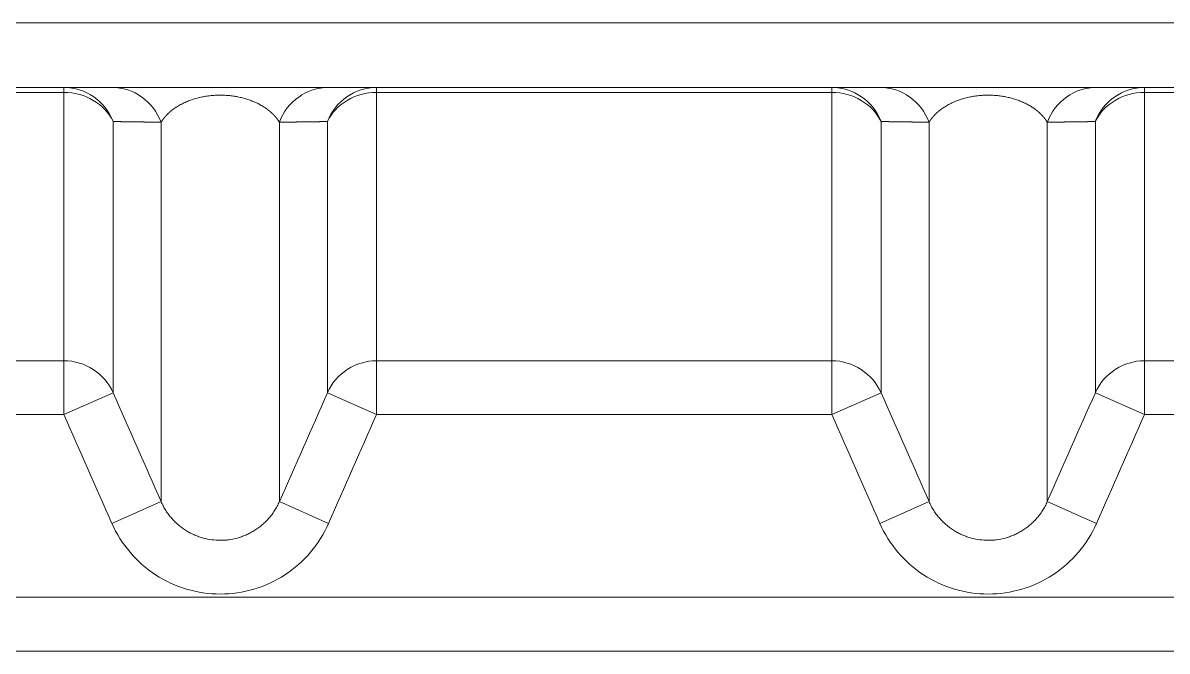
# Model space of a CAD drawing. Header units: millimetres. Extents: x 4664 to 8864, y -38 to 2932.
# Drawn here: x 8226.08 to 8253.87, y 2135.55 to 2150.79 of the extents above; entities that cross this region are included whole.
import ezdxf

# ---------------------------------------------------------------- set-up
doc = ezdxf.new("R2010")
doc.units = ezdxf.units.MM

msp = doc.modelspace()

# ---------------------------------------------------------------- linework, layer by layer
at = {"lineweight": 5}
for p, q in [((8119.646, 2150.793), (8267.512, 2150.793)), ((8267.481, 2149.226), (8119.677, 2149.226)), ((8216.024, 2149.106), (8227.08, 2149.106)), ((8227.08, 2141.289), (8227.08, 2149.226)), ((8234.673, 2141.289), (8234.673, 2149.226)), ((8234.673, 2149.106), (8245.728, 2149.106)), ((8245.728, 2141.289), (8245.728, 2149.226)), ((8253.321, 2141.289), (8253.321, 2149.226)), ((8253.321, 2149.106), (8264.377, 2149.106)), ((8228.274, 2141.816), (8228.274, 2148.399)), ((8229.44, 2148.383), (8229.44, 2139.174)), ((8232.313, 2148.383), (8232.313, 2139.174)), ((8233.478, 2148.399), (8233.478, 2141.816)), ((8246.923, 2141.816), (8246.923, 2148.399)), ((8248.088, 2148.383), (8248.088, 2139.174)), ((8250.961, 2148.383), (8250.961, 2139.174)), ((8252.127, 2148.399), (8252.127, 2141.816)), ((8227.08, 2142.593), (8216.024, 2142.593)), ((8245.728, 2142.593), (8234.673, 2142.593)), ((8264.377, 2142.593), (8253.321, 2142.593)), ((8227.08, 2141.289), (8228.274, 2141.816)), ((8234.673, 2141.289), (8233.478, 2141.816)), ((8245.728, 2141.289), (8246.923, 2141.816)), ((8253.321, 2141.289), (8252.127, 2141.816)), ((8216.024, 2141.289), (8227.08, 2141.289)), ((8234.673, 2141.289), (8245.728, 2141.289)), ((8253.321, 2141.289), (8264.377, 2141.289)), ((8228.245, 2138.647), (8229.44, 2139.174)), ((8233.507, 2138.647), (8232.313, 2139.174)), ((8246.894, 2138.647), (8248.088, 2139.174)), ((8252.156, 2138.647), (8250.961, 2139.174)), ((8274.819, 2136.852), (8112.339, 2136.852)), ((8112.339, 2135.546), (8274.819, 2135.546))]:
    msp.add_line(p, q, dxfattribs=at)
at = {"lineweight": 5, "extrusion": (0, 0, -1)}
for centre, major_axis, ratio, start_param, end_param in [((8227.08, 2147.92), (0, 1.306), 0.98331, 0, 1.19525), ((8227.08, 2147.92), (1.306, 0), 0.907984, 4.712389, 5.867354), ((8228.245, 2147.92), (0, 1.306), 0.978111, 0, 1.208972), ((8233.507, 2147.92), (0, 1.306), 0.978111, 5.074213, 6.283185), ((8234.673, 2147.92), (0, 1.306), 0.98331, 5.087935, 6.283185), ((8234.673, 2147.92), (1.306, 0), 0.907984, 3.557424, 4.712389), ((8245.728, 2147.92), (0, 1.306), 0.98331, 0, 1.19525), ((8245.728, 2147.92), (1.306, 0), 0.907984, 4.712389, 5.867354), ((8246.894, 2147.92), (0, 1.306), 0.978111, 0, 1.208972), ((8252.156, 2147.92), (0, 1.306), 0.978111, 5.074213, 6.283185), ((8253.321, 2147.92), (0, 1.306), 0.98331, 5.087935, 6.283185), ((8253.321, 2147.92), (1.306, 0), 0.907984, 3.557424, 4.712389), ((8227.08, 2141.289), (1.306, 0), 0.998861, 4.712389, 5.867354), ((8234.673, 2141.289), (1.306, 0), 0.998861, 3.557424, 4.712389), ((8245.728, 2141.289), (1.306, 0), 0.998861, 4.712389, 5.867354), ((8253.321, 2141.289), (1.306, 0), 0.998861, 3.557424, 4.712389)]:
    msp.add_ellipse(centre, major_axis=major_axis, ratio=ratio, start_param=start_param, end_param=end_param, dxfattribs=at)
at = {"lineweight": 5}
for points, knots in [([(8229.44, 2148.383), (8229.44, 2148.384), (8229.442, 2148.386), (8229.444, 2148.39), (8229.447, 2148.394), (8229.449, 2148.397), (8229.451, 2148.401), (8229.454, 2148.405), (8229.456, 2148.408), (8229.459, 2148.412), (8229.461, 2148.416), (8229.463, 2148.419), (8229.466, 2148.423), (8229.468, 2148.427), (8229.471, 2148.43), (8229.473, 2148.434), (8229.476, 2148.437), (8229.479, 2148.441), (8229.481, 2148.445), (8229.484, 2148.448), (8229.486, 2148.452), (8229.489, 2148.455), (8229.491, 2148.459), (8229.494, 2148.462), (8229.497, 2148.466), (8229.499, 2148.469), (8229.502, 2148.473), (8229.505, 2148.476), (8229.508, 2148.48), (8229.51, 2148.483), (8229.513, 2148.486), (8229.516, 2148.49), (8229.519, 2148.493), (8229.521, 2148.497), (8229.524, 2148.5), (8229.527, 2148.503), (8229.53, 2148.507), (8229.533, 2148.51), (8229.536, 2148.514), (8229.538, 2148.517), (8229.541, 2148.52), (8229.544, 2148.524), (8229.547, 2148.527), (8229.55, 2148.53), (8229.553, 2148.533), (8229.556, 2148.537), (8229.559, 2148.54), (8229.562, 2148.543), (8229.565, 2148.546), (8229.568, 2148.55), (8229.571, 2148.553), (8229.574, 2148.556), (8229.577, 2148.559), (8229.58, 2148.563), (8229.583, 2148.566), (8229.586, 2148.569), (8229.59, 2148.572), (8229.593, 2148.575), (8229.596, 2148.578), (8229.599, 2148.581), (8229.602, 2148.585), (8229.605, 2148.588), (8229.609, 2148.591), (8229.612, 2148.594), (8229.615, 2148.597), (8229.618, 2148.6), (8229.621, 2148.603), (8229.625, 2148.606), (8229.628, 2148.609), (8229.631, 2148.612), (8229.635, 2148.615), (8229.638, 2148.618), (8229.641, 2148.621), (8229.644, 2148.624), (8229.648, 2148.627), (8229.651, 2148.63), (8229.654, 2148.633), (8229.658, 2148.636), (8229.661, 2148.639), (8229.665, 2148.642), (8229.668, 2148.645), (8229.671, 2148.648), (8229.675, 2148.651), (8229.678, 2148.653), (8229.682, 2148.656), (8229.685, 2148.659), (8229.689, 2148.662), (8229.692, 2148.665), (8229.696, 2148.668), (8229.699, 2148.67), (8229.703, 2148.673), (8229.706, 2148.676), (8229.71, 2148.679), (8229.713, 2148.681), (8229.717, 2148.684), (8229.72, 2148.687), (8229.724, 2148.69), (8229.728, 2148.692), (8229.731, 2148.695), (8229.735, 2148.698), (8229.738, 2148.7), (8229.742, 2148.703), (8229.746, 2148.706), (8229.749, 2148.708), (8229.753, 2148.711), (8229.757, 2148.714), (8229.76, 2148.716), (8229.764, 2148.719), (8229.768, 2148.722), (8229.771, 2148.724), (8229.775, 2148.727), (8229.779, 2148.729), (8229.782, 2148.732), (8229.786, 2148.734), (8229.79, 2148.737), (8229.794, 2148.739), (8229.797, 2148.742), (8229.801, 2148.744), (8229.805, 2148.747), (8229.809, 2148.749), (8229.827, 2148.761), (8229.861, 2148.782), (8229.912, 2148.811), (8229.965, 2148.838), (8230.02, 2148.864), (8230.076, 2148.888), (8230.133, 2148.91), (8230.191, 2148.93), (8230.25, 2148.949), (8230.31, 2148.966), (8230.371, 2148.981), (8230.433, 2148.995), (8230.495, 2149.007), (8230.558, 2149.017), (8230.622, 2149.025), (8230.685, 2149.031), (8230.749, 2149.036), (8230.813, 2149.039), (8230.875, 2149.04), (8230.935, 2149.039), (8230.992, 2149.037), (8231.049, 2149.033), (8231.107, 2149.028), (8231.164, 2149.021), (8231.22, 2149.013), (8231.277, 2149.003), (8231.332, 2148.992), (8231.388, 2148.98), (8231.443, 2148.966), (8231.497, 2148.951), (8231.55, 2148.934), (8231.602, 2148.916), (8231.654, 2148.897), (8231.705, 2148.876), (8231.754, 2148.854), (8231.803, 2148.83), (8231.85, 2148.805), (8231.896, 2148.779), (8231.928, 2148.76), (8231.946, 2148.747), (8231.953, 2148.743), (8231.96, 2148.738), (8231.967, 2148.734), (8231.974, 2148.729), (8231.98, 2148.725), (8231.987, 2148.72), (8231.994, 2148.715), (8232, 2148.711), (8232.007, 2148.706), (8232.013, 2148.701), (8232.02, 2148.696), (8232.026, 2148.691), (8232.033, 2148.686), (8232.039, 2148.681), (8232.045, 2148.677), (8232.052, 2148.671), (8232.058, 2148.666), (8232.064, 2148.661), (8232.071, 2148.656), (8232.077, 2148.651), (8232.083, 2148.646), (8232.089, 2148.641), (8232.095, 2148.635), (8232.101, 2148.63), (8232.107, 2148.625), (8232.113, 2148.619), (8232.119, 2148.614), (8232.125, 2148.608), (8232.131, 2148.603), (8232.137, 2148.597), (8232.143, 2148.592), (8232.148, 2148.586), (8232.154, 2148.581), (8232.16, 2148.575), (8232.166, 2148.569), (8232.171, 2148.564), (8232.177, 2148.558), (8232.182, 2148.552), (8232.188, 2148.546), (8232.193, 2148.54), (8232.198, 2148.534), (8232.204, 2148.528), (8232.209, 2148.522), (8232.214, 2148.516), (8232.219, 2148.51), (8232.225, 2148.504), (8232.23, 2148.498), (8232.235, 2148.492), (8232.24, 2148.486), (8232.245, 2148.48), (8232.25, 2148.474), (8232.254, 2148.467), (8232.259, 2148.461), (8232.264, 2148.455), (8232.269, 2148.448), (8232.273, 2148.442), (8232.278, 2148.435), (8232.282, 2148.429), (8232.287, 2148.422), (8232.291, 2148.416), (8232.296, 2148.409), (8232.3, 2148.403), (8232.304, 2148.396), (8232.309, 2148.389), (8232.311, 2148.385), (8232.313, 2148.383)], [0, 0, 0, 0, 0.002514, 0.005021, 0.00752, 0.010013, 0.012498, 0.014977, 0.017448, 0.019913, 0.02237, 0.02482, 0.027263, 0.029699, 0.032128, 0.03455, 0.036964, 0.039372, 0.041773, 0.044166, 0.046552, 0.048932, 0.051304, 0.053669, 0.056027, 0.058378, 0.060722, 0.063059, 0.065389, 0.067711, 0.070027, 0.072336, 0.074637, 0.076931, 0.079219, 0.081499, 0.083772, 0.086038, 0.088297, 0.090549, 0.092794, 0.095031, 0.097262, 0.099486, 0.101702, 0.103912, 0.106114, 0.108309, 0.110498, 0.112679, 0.114853, 0.11702, 0.11918, 0.121333, 0.123478, 0.125617, 0.127749, 0.129873, 0.131991, 0.134101, 0.136205, 0.138301, 0.14039, 0.142473, 0.144548, 0.146616, 0.148677, 0.150731, 0.152778, 0.154818, 0.15685, 0.158876, 0.160895, 0.162906, 0.164911, 0.166909, 0.168899, 0.170883, 0.172859, 0.174828, 0.176791, 0.178746, 0.180694, 0.182635, 0.18457, 0.186497, 0.188417, 0.19033, 0.192236, 0.194135, 0.196027, 0.197912, 0.19979, 0.201661, 0.203525, 0.205382, 0.207231, 0.209074, 0.21091, 0.212739, 0.214561, 0.216376, 0.218183, 0.219984, 0.221778, 0.223565, 0.225345, 0.227118, 0.228883, 0.230642, 0.232394, 0.234139, 0.235877, 0.237608, 0.239332, 0.241049, 0.242759, 0.244462, 0.246158, 0.247847, 0.249529, 0.270675, 0.290846, 0.310051, 0.328303, 0.345614, 0.362001, 0.377483, 0.392086, 0.405836, 0.41877, 0.430929, 0.442364, 0.453136, 0.463321, 0.473004, 0.48229, 0.491292, 0.50014, 0.50808, 0.516138, 0.524408, 0.532974, 0.541916, 0.5513, 0.561186, 0.571624, 0.582656, 0.594318, 0.60664, 0.619647, 0.633362, 0.647801, 0.66298, 0.678912, 0.695608, 0.713077, 0.731328, 0.750365, 0.753403, 0.756464, 0.759548, 0.762654, 0.765783, 0.768934, 0.772108, 0.775306, 0.778525, 0.781768, 0.785034, 0.788322, 0.791633, 0.794967, 0.798324, 0.801703, 0.805106, 0.808531, 0.81198, 0.815451, 0.818945, 0.822462, 0.826003, 0.829566, 0.833151, 0.83676, 0.840392, 0.844047, 0.847725, 0.851426, 0.85515, 0.858897, 0.862666, 0.866459, 0.870275, 0.874114, 0.877976, 0.881861, 0.885769, 0.8897, 0.893654, 0.897631, 0.901631, 0.905654, 0.909701, 0.91377, 0.917862, 0.921978, 0.926116, 0.930278, 0.934462, 0.93867, 0.942901, 0.947155, 0.951432, 0.955732, 0.960055, 0.964401, 0.96877, 0.973162, 0.977577, 0.982016, 0.986477, 0.990962, 0.995469, 1, 1, 1, 1]), ([(8248.088, 2148.383), (8248.089, 2148.384), (8248.091, 2148.386), (8248.093, 2148.39), (8248.095, 2148.394), (8248.098, 2148.397), (8248.1, 2148.401), (8248.102, 2148.405), (8248.105, 2148.408), (8248.107, 2148.412), (8248.11, 2148.416), (8248.112, 2148.419), (8248.115, 2148.423), (8248.117, 2148.427), (8248.12, 2148.43), (8248.122, 2148.434), (8248.125, 2148.437), (8248.127, 2148.441), (8248.13, 2148.445), (8248.132, 2148.448), (8248.135, 2148.452), (8248.137, 2148.455), (8248.14, 2148.459), (8248.143, 2148.462), (8248.145, 2148.466), (8248.148, 2148.469), (8248.151, 2148.473), (8248.153, 2148.476), (8248.156, 2148.48), (8248.159, 2148.483), (8248.162, 2148.486), (8248.164, 2148.49), (8248.167, 2148.493), (8248.17, 2148.497), (8248.173, 2148.5), (8248.176, 2148.503), (8248.179, 2148.507), (8248.181, 2148.51), (8248.184, 2148.514), (8248.187, 2148.517), (8248.19, 2148.52), (8248.193, 2148.524), (8248.196, 2148.527), (8248.199, 2148.53), (8248.202, 2148.533), (8248.205, 2148.537), (8248.208, 2148.54), (8248.211, 2148.543), (8248.214, 2148.546), (8248.217, 2148.55), (8248.22, 2148.553), (8248.223, 2148.556), (8248.226, 2148.559), (8248.229, 2148.563), (8248.232, 2148.566), (8248.235, 2148.569), (8248.238, 2148.572), (8248.241, 2148.575), (8248.244, 2148.578), (8248.248, 2148.581), (8248.251, 2148.585), (8248.254, 2148.588), (8248.257, 2148.591), (8248.26, 2148.594), (8248.264, 2148.597), (8248.267, 2148.6), (8248.27, 2148.603), (8248.273, 2148.606), (8248.277, 2148.609), (8248.28, 2148.612), (8248.283, 2148.615), (8248.286, 2148.618), (8248.29, 2148.621), (8248.293, 2148.624), (8248.296, 2148.627), (8248.3, 2148.63), (8248.303, 2148.633), (8248.306, 2148.636), (8248.31, 2148.639), (8248.313, 2148.642), (8248.317, 2148.645), (8248.32, 2148.648), (8248.323, 2148.651), (8248.327, 2148.653), (8248.33, 2148.656), (8248.334, 2148.659), (8248.337, 2148.662), (8248.341, 2148.665), (8248.344, 2148.668), (8248.348, 2148.67), (8248.351, 2148.673), (8248.355, 2148.676), (8248.358, 2148.679), (8248.362, 2148.681), (8248.365, 2148.684), (8248.369, 2148.687), (8248.373, 2148.69), (8248.376, 2148.692), (8248.38, 2148.695), (8248.383, 2148.698), (8248.387, 2148.7), (8248.391, 2148.703), (8248.394, 2148.706), (8248.398, 2148.708), (8248.401, 2148.711), (8248.405, 2148.714), (8248.409, 2148.716), (8248.412, 2148.719), (8248.416, 2148.722), (8248.42, 2148.724), (8248.424, 2148.727), (8248.427, 2148.729), (8248.431, 2148.732), (8248.435, 2148.734), (8248.438, 2148.737), (8248.442, 2148.739), (8248.446, 2148.742), (8248.45, 2148.744), (8248.454, 2148.747), (8248.457, 2148.749), (8248.476, 2148.761), (8248.509, 2148.782), (8248.561, 2148.811), (8248.614, 2148.838), (8248.668, 2148.864), (8248.724, 2148.888), (8248.781, 2148.91), (8248.839, 2148.93), (8248.899, 2148.949), (8248.959, 2148.966), (8249.02, 2148.981), (8249.082, 2148.995), (8249.144, 2149.007), (8249.207, 2149.017), (8249.27, 2149.025), (8249.334, 2149.031), (8249.398, 2149.036), (8249.462, 2149.039), (8249.524, 2149.04), (8249.583, 2149.039), (8249.641, 2149.037), (8249.698, 2149.033), (8249.755, 2149.028), (8249.812, 2149.021), (8249.869, 2149.013), (8249.925, 2149.003), (8249.981, 2148.992), (8250.036, 2148.98), (8250.091, 2148.966), (8250.145, 2148.951), (8250.199, 2148.934), (8250.251, 2148.916), (8250.303, 2148.897), (8250.353, 2148.876), (8250.403, 2148.854), (8250.451, 2148.83), (8250.499, 2148.805), (8250.545, 2148.779), (8250.576, 2148.76), (8250.595, 2148.747), (8250.602, 2148.743), (8250.609, 2148.738), (8250.615, 2148.734), (8250.622, 2148.729), (8250.629, 2148.725), (8250.636, 2148.72), (8250.642, 2148.715), (8250.649, 2148.711), (8250.655, 2148.706), (8250.662, 2148.701), (8250.668, 2148.696), (8250.675, 2148.691), (8250.681, 2148.686), (8250.688, 2148.681), (8250.694, 2148.677), (8250.7, 2148.671), (8250.707, 2148.666), (8250.713, 2148.661), (8250.719, 2148.656), (8250.726, 2148.651), (8250.732, 2148.646), (8250.738, 2148.641), (8250.744, 2148.635), (8250.75, 2148.63), (8250.756, 2148.625), (8250.762, 2148.619), (8250.768, 2148.614), (8250.774, 2148.608), (8250.78, 2148.603), (8250.786, 2148.597), (8250.791, 2148.592), (8250.797, 2148.586), (8250.803, 2148.581), (8250.808, 2148.575), (8250.814, 2148.569), (8250.82, 2148.564), (8250.825, 2148.558), (8250.831, 2148.552), (8250.836, 2148.546), (8250.842, 2148.54), (8250.847, 2148.534), (8250.852, 2148.528), (8250.858, 2148.522), (8250.863, 2148.516), (8250.868, 2148.51), (8250.873, 2148.504), (8250.878, 2148.498), (8250.883, 2148.492), (8250.888, 2148.486), (8250.893, 2148.48), (8250.898, 2148.474), (8250.903, 2148.467), (8250.908, 2148.461), (8250.913, 2148.455), (8250.917, 2148.448), (8250.922, 2148.442), (8250.926, 2148.435), (8250.931, 2148.429), (8250.936, 2148.422), (8250.94, 2148.416), (8250.944, 2148.409), (8250.949, 2148.403), (8250.953, 2148.396), (8250.957, 2148.389), (8250.96, 2148.385), (8250.961, 2148.383)], [0, 0, 0, 0, 0.002514, 0.005021, 0.00752, 0.010013, 0.012498, 0.014977, 0.017448, 0.019913, 0.02237, 0.02482, 0.027263, 0.029699, 0.032128, 0.03455, 0.036964, 0.039372, 0.041773, 0.044166, 0.046552, 0.048932, 0.051304, 0.053669, 0.056027, 0.058378, 0.060722, 0.063059, 0.065389, 0.067711, 0.070027, 0.072336, 0.074637, 0.076931, 0.079219, 0.081499, 0.083772, 0.086038, 0.088297, 0.090549, 0.092794, 0.095031, 0.097262, 0.099486, 0.101702, 0.103912, 0.106114, 0.108309, 0.110498, 0.112679, 0.114853, 0.11702, 0.11918, 0.121333, 0.123478, 0.125617, 0.127749, 0.129873, 0.131991, 0.134101, 0.136205, 0.138301, 0.14039, 0.142473, 0.144548, 0.146616, 0.148677, 0.150731, 0.152778, 0.154818, 0.15685, 0.158876, 0.160895, 0.162906, 0.164911, 0.166909, 0.168899, 0.170883, 0.172859, 0.174828, 0.176791, 0.178746, 0.180694, 0.182635, 0.18457, 0.186497, 0.188417, 0.19033, 0.192236, 0.194135, 0.196027, 0.197912, 0.19979, 0.201661, 0.203525, 0.205382, 0.207231, 0.209074, 0.21091, 0.212739, 0.214561, 0.216376, 0.218183, 0.219984, 0.221778, 0.223565, 0.225345, 0.227118, 0.228883, 0.230642, 0.232394, 0.234139, 0.235877, 0.237608, 0.239332, 0.241049, 0.242759, 0.244462, 0.246158, 0.247847, 0.249529, 0.270675, 0.290846, 0.310051, 0.328303, 0.345614, 0.362001, 0.377483, 0.392086, 0.405836, 0.41877, 0.430929, 0.442364, 0.453136, 0.463321, 0.473004, 0.48229, 0.491292, 0.50014, 0.50808, 0.516138, 0.524408, 0.532974, 0.541916, 0.5513, 0.561186, 0.571624, 0.582656, 0.594318, 0.60664, 0.619647, 0.633362, 0.647801, 0.66298, 0.678912, 0.695608, 0.713077, 0.731328, 0.750365, 0.753403, 0.756464, 0.759548, 0.762654, 0.765783, 0.768934, 0.772108, 0.775306, 0.778525, 0.781768, 0.785034, 0.788322, 0.791633, 0.794967, 0.798324, 0.801703, 0.805106, 0.808531, 0.81198, 0.815451, 0.818945, 0.822462, 0.826003, 0.829566, 0.833151, 0.83676, 0.840392, 0.844047, 0.847725, 0.851426, 0.85515, 0.858897, 0.862666, 0.866459, 0.870275, 0.874114, 0.877976, 0.881861, 0.885769, 0.8897, 0.893654, 0.897631, 0.901631, 0.905654, 0.909701, 0.91377, 0.917862, 0.921978, 0.926116, 0.930278, 0.934462, 0.93867, 0.942901, 0.947155, 0.951432, 0.955732, 0.960055, 0.964401, 0.96877, 0.973162, 0.977577, 0.982016, 0.986477, 0.990962, 0.995469, 1, 1, 1, 1]), ([(8228.274, 2148.399), (8228.279, 2148.399), (8228.287, 2148.399), (8228.3, 2148.399), (8228.312, 2148.399), (8228.325, 2148.399), (8228.338, 2148.398), (8228.351, 2148.398), (8228.363, 2148.398), (8228.376, 2148.398), (8228.389, 2148.398), (8228.402, 2148.397), (8228.415, 2148.397), (8228.428, 2148.397), (8228.441, 2148.397), (8228.454, 2148.397), (8228.467, 2148.396), (8228.48, 2148.396), (8228.493, 2148.396), (8228.506, 2148.396), (8228.519, 2148.396), (8228.532, 2148.396), (8228.545, 2148.395), (8228.558, 2148.395), (8228.571, 2148.395), (8228.585, 2148.395), (8228.598, 2148.395), (8228.611, 2148.394), (8228.624, 2148.394), (8228.638, 2148.394), (8228.651, 2148.394), (8228.665, 2148.394), (8228.678, 2148.393), (8228.691, 2148.393), (8228.705, 2148.393), (8228.718, 2148.393), (8228.732, 2148.393), (8228.745, 2148.392), (8228.759, 2148.392), (8228.772, 2148.392), (8228.786, 2148.392), (8228.8, 2148.392), (8228.813, 2148.391), (8228.827, 2148.391), (8228.841, 2148.391), (8228.854, 2148.391), (8228.868, 2148.391), (8228.882, 2148.39), (8228.896, 2148.39), (8228.91, 2148.39), (8228.924, 2148.39), (8228.937, 2148.39), (8228.951, 2148.389), (8228.965, 2148.389), (8228.979, 2148.389), (8228.993, 2148.389), (8229.007, 2148.389), (8229.021, 2148.388), (8229.035, 2148.388), (8229.049, 2148.388), (8229.064, 2148.388), (8229.078, 2148.388), (8229.092, 2148.387), (8229.106, 2148.387), (8229.12, 2148.387), (8229.135, 2148.387), (8229.149, 2148.387), (8229.163, 2148.386), (8229.177, 2148.386), (8229.192, 2148.386), (8229.206, 2148.386), (8229.221, 2148.386), (8229.235, 2148.385), (8229.249, 2148.385), (8229.264, 2148.385), (8229.278, 2148.385), (8229.293, 2148.385), (8229.308, 2148.384), (8229.322, 2148.384), (8229.337, 2148.384), (8229.351, 2148.384), (8229.366, 2148.384), (8229.381, 2148.383), (8229.395, 2148.383), (8229.41, 2148.383), (8229.425, 2148.383), (8229.435, 2148.383), (8229.44, 2148.383)], [0, 0, 0, 0, 0.011621, 0.023246, 0.034874, 0.046504, 0.058138, 0.069775, 0.081415, 0.093058, 0.104705, 0.116354, 0.128007, 0.139663, 0.151322, 0.162985, 0.174651, 0.186319, 0.197992, 0.209667, 0.221346, 0.233028, 0.244713, 0.256402, 0.268094, 0.279789, 0.291488, 0.30319, 0.314896, 0.326605, 0.338317, 0.350033, 0.361752, 0.373475, 0.385201, 0.39693, 0.408663, 0.4204, 0.43214, 0.443883, 0.45563, 0.467381, 0.479135, 0.490893, 0.502654, 0.514419, 0.526187, 0.537959, 0.549735, 0.561514, 0.573297, 0.585084, 0.596874, 0.608668, 0.620465, 0.632267, 0.644072, 0.65588, 0.667693, 0.679509, 0.691329, 0.703153, 0.71498, 0.726811, 0.738646, 0.750485, 0.762328, 0.774174, 0.786025, 0.797879, 0.809737, 0.821599, 0.833465, 0.845335, 0.857208, 0.869086, 0.880967, 0.892853, 0.904742, 0.916635, 0.928532, 0.940434, 0.952339, 0.964248, 0.976161, 0.988079, 1, 1, 1, 1]), ([(8232.313, 2148.383), (8232.318, 2148.383), (8232.327, 2148.383), (8232.342, 2148.383), (8232.357, 2148.383), (8232.372, 2148.383), (8232.386, 2148.384), (8232.401, 2148.384), (8232.416, 2148.384), (8232.43, 2148.384), (8232.445, 2148.384), (8232.459, 2148.385), (8232.474, 2148.385), (8232.488, 2148.385), (8232.503, 2148.385), (8232.517, 2148.385), (8232.532, 2148.386), (8232.546, 2148.386), (8232.561, 2148.386), (8232.575, 2148.386), (8232.589, 2148.386), (8232.604, 2148.387), (8232.618, 2148.387), (8232.632, 2148.387), (8232.646, 2148.387), (8232.66, 2148.387), (8232.675, 2148.388), (8232.689, 2148.388), (8232.703, 2148.388), (8232.717, 2148.388), (8232.731, 2148.388), (8232.745, 2148.389), (8232.759, 2148.389), (8232.773, 2148.389), (8232.787, 2148.389), (8232.801, 2148.389), (8232.815, 2148.39), (8232.829, 2148.39), (8232.843, 2148.39), (8232.857, 2148.39), (8232.87, 2148.39), (8232.884, 2148.391), (8232.898, 2148.391), (8232.912, 2148.391), (8232.925, 2148.391), (8232.939, 2148.391), (8232.953, 2148.392), (8232.966, 2148.392), (8232.98, 2148.392), (8232.993, 2148.392), (8233.007, 2148.392), (8233.021, 2148.393), (8233.034, 2148.393), (8233.048, 2148.393), (8233.061, 2148.393), (8233.074, 2148.393), (8233.088, 2148.394), (8233.101, 2148.394), (8233.115, 2148.394), (8233.128, 2148.394), (8233.141, 2148.394), (8233.154, 2148.395), (8233.168, 2148.395), (8233.181, 2148.395), (8233.194, 2148.395), (8233.207, 2148.395), (8233.22, 2148.396), (8233.234, 2148.396), (8233.247, 2148.396), (8233.26, 2148.396), (8233.273, 2148.396), (8233.286, 2148.396), (8233.299, 2148.397), (8233.312, 2148.397), (8233.325, 2148.397), (8233.338, 2148.397), (8233.35, 2148.397), (8233.363, 2148.398), (8233.376, 2148.398), (8233.389, 2148.398), (8233.402, 2148.398), (8233.414, 2148.398), (8233.427, 2148.399), (8233.44, 2148.399), (8233.453, 2148.399), (8233.465, 2148.399), (8233.474, 2148.399), (8233.478, 2148.399)], [0, 0, 0, 0, 0.011921, 0.023839, 0.035752, 0.047661, 0.059566, 0.071468, 0.083365, 0.095258, 0.107147, 0.119033, 0.130914, 0.142792, 0.154665, 0.166535, 0.178401, 0.190263, 0.202121, 0.213975, 0.225826, 0.237672, 0.249515, 0.261354, 0.273189, 0.28502, 0.296847, 0.308671, 0.320491, 0.332307, 0.34412, 0.355928, 0.367733, 0.379535, 0.391332, 0.403126, 0.414916, 0.426703, 0.438486, 0.450265, 0.462041, 0.473813, 0.485581, 0.497346, 0.509107, 0.520865, 0.532619, 0.54437, 0.556117, 0.56786, 0.5796, 0.591337, 0.60307, 0.614799, 0.626525, 0.638248, 0.649967, 0.661683, 0.673395, 0.685104, 0.69681, 0.708512, 0.720211, 0.731906, 0.743598, 0.755287, 0.766972, 0.778654, 0.790333, 0.802008, 0.813681, 0.825349, 0.837015, 0.848678, 0.860337, 0.871993, 0.883646, 0.895295, 0.906942, 0.918585, 0.930225, 0.941862, 0.953496, 0.965126, 0.976754, 0.988379, 1, 1, 1, 1]), ([(8246.923, 2148.399), (8246.927, 2148.399), (8246.936, 2148.399), (8246.948, 2148.399), (8246.961, 2148.399), (8246.974, 2148.399), (8246.986, 2148.398), (8246.999, 2148.398), (8247.012, 2148.398), (8247.025, 2148.398), (8247.038, 2148.398), (8247.051, 2148.397), (8247.063, 2148.397), (8247.076, 2148.397), (8247.089, 2148.397), (8247.102, 2148.397), (8247.115, 2148.396), (8247.128, 2148.396), (8247.141, 2148.396), (8247.154, 2148.396), (8247.167, 2148.396), (8247.181, 2148.396), (8247.194, 2148.395), (8247.207, 2148.395), (8247.22, 2148.395), (8247.233, 2148.395), (8247.247, 2148.395), (8247.26, 2148.394), (8247.273, 2148.394), (8247.286, 2148.394), (8247.3, 2148.394), (8247.313, 2148.394), (8247.327, 2148.393), (8247.34, 2148.393), (8247.353, 2148.393), (8247.367, 2148.393), (8247.38, 2148.393), (8247.394, 2148.392), (8247.408, 2148.392), (8247.421, 2148.392), (8247.435, 2148.392), (8247.448, 2148.392), (8247.462, 2148.391), (8247.476, 2148.391), (8247.489, 2148.391), (8247.503, 2148.391), (8247.517, 2148.391), (8247.531, 2148.39), (8247.544, 2148.39), (8247.558, 2148.39), (8247.572, 2148.39), (8247.586, 2148.39), (8247.6, 2148.389), (8247.614, 2148.389), (8247.628, 2148.389), (8247.642, 2148.389), (8247.656, 2148.389), (8247.67, 2148.388), (8247.684, 2148.388), (8247.698, 2148.388), (8247.712, 2148.388), (8247.726, 2148.388), (8247.741, 2148.387), (8247.755, 2148.387), (8247.769, 2148.387), (8247.783, 2148.387), (8247.797, 2148.387), (8247.812, 2148.386), (8247.826, 2148.386), (8247.84, 2148.386), (8247.855, 2148.386), (8247.869, 2148.386), (8247.884, 2148.385), (8247.898, 2148.385), (8247.913, 2148.385), (8247.927, 2148.385), (8247.942, 2148.385), (8247.956, 2148.384), (8247.971, 2148.384), (8247.985, 2148.384), (8248, 2148.384), (8248.015, 2148.384), (8248.029, 2148.383), (8248.044, 2148.383), (8248.059, 2148.383), (8248.073, 2148.383), (8248.083, 2148.383), (8248.088, 2148.383)], [0, 0, 0, 0, 0.011621, 0.023246, 0.034874, 0.046504, 0.058138, 0.069775, 0.081415, 0.093058, 0.104705, 0.116354, 0.128007, 0.139663, 0.151322, 0.162985, 0.174651, 0.186319, 0.197992, 0.209667, 0.221346, 0.233028, 0.244713, 0.256402, 0.268094, 0.279789, 0.291488, 0.30319, 0.314896, 0.326605, 0.338317, 0.350033, 0.361752, 0.373475, 0.385201, 0.39693, 0.408663, 0.4204, 0.43214, 0.443883, 0.45563, 0.467381, 0.479135, 0.490893, 0.502654, 0.514419, 0.526187, 0.537959, 0.549735, 0.561514, 0.573297, 0.585084, 0.596874, 0.608668, 0.620465, 0.632267, 0.644072, 0.65588, 0.667693, 0.679509, 0.691329, 0.703153, 0.71498, 0.726811, 0.738646, 0.750485, 0.762328, 0.774174, 0.786025, 0.797879, 0.809737, 0.821599, 0.833465, 0.845335, 0.857208, 0.869086, 0.880967, 0.892853, 0.904742, 0.916635, 0.928532, 0.940434, 0.952339, 0.964248, 0.976161, 0.988079, 1, 1, 1, 1]), ([(8250.961, 2148.383), (8250.966, 2148.383), (8250.976, 2148.383), (8250.991, 2148.383), (8251.006, 2148.383), (8251.02, 2148.383), (8251.035, 2148.384), (8251.05, 2148.384), (8251.064, 2148.384), (8251.079, 2148.384), (8251.093, 2148.384), (8251.108, 2148.385), (8251.123, 2148.385), (8251.137, 2148.385), (8251.152, 2148.385), (8251.166, 2148.385), (8251.18, 2148.386), (8251.195, 2148.386), (8251.209, 2148.386), (8251.224, 2148.386), (8251.238, 2148.386), (8251.252, 2148.387), (8251.266, 2148.387), (8251.281, 2148.387), (8251.295, 2148.387), (8251.309, 2148.387), (8251.323, 2148.388), (8251.337, 2148.388), (8251.352, 2148.388), (8251.366, 2148.388), (8251.38, 2148.388), (8251.394, 2148.389), (8251.408, 2148.389), (8251.422, 2148.389), (8251.436, 2148.389), (8251.45, 2148.389), (8251.464, 2148.39), (8251.477, 2148.39), (8251.491, 2148.39), (8251.505, 2148.39), (8251.519, 2148.39), (8251.533, 2148.391), (8251.546, 2148.391), (8251.56, 2148.391), (8251.574, 2148.391), (8251.588, 2148.391), (8251.601, 2148.392), (8251.615, 2148.392), (8251.629, 2148.392), (8251.642, 2148.392), (8251.656, 2148.392), (8251.669, 2148.393), (8251.683, 2148.393), (8251.696, 2148.393), (8251.71, 2148.393), (8251.723, 2148.393), (8251.736, 2148.394), (8251.75, 2148.394), (8251.763, 2148.394), (8251.776, 2148.394), (8251.79, 2148.394), (8251.803, 2148.395), (8251.816, 2148.395), (8251.83, 2148.395), (8251.843, 2148.395), (8251.856, 2148.395), (8251.869, 2148.396), (8251.882, 2148.396), (8251.895, 2148.396), (8251.908, 2148.396), (8251.921, 2148.396), (8251.934, 2148.396), (8251.947, 2148.397), (8251.96, 2148.397), (8251.973, 2148.397), (8251.986, 2148.397), (8251.999, 2148.397), (8252.012, 2148.398), (8252.025, 2148.398), (8252.038, 2148.398), (8252.05, 2148.398), (8252.063, 2148.398), (8252.076, 2148.399), (8252.089, 2148.399), (8252.101, 2148.399), (8252.114, 2148.399), (8252.122, 2148.399), (8252.127, 2148.399)], [0, 0, 0, 0, 0.011921, 0.023839, 0.035752, 0.047661, 0.059566, 0.071468, 0.083365, 0.095258, 0.107147, 0.119033, 0.130914, 0.142792, 0.154665, 0.166535, 0.178401, 0.190263, 0.202121, 0.213975, 0.225826, 0.237672, 0.249515, 0.261354, 0.273189, 0.28502, 0.296847, 0.308671, 0.320491, 0.332307, 0.34412, 0.355928, 0.367733, 0.379535, 0.391332, 0.403126, 0.414916, 0.426703, 0.438486, 0.450265, 0.462041, 0.473813, 0.485581, 0.497346, 0.509107, 0.520865, 0.532619, 0.54437, 0.556117, 0.56786, 0.5796, 0.591337, 0.60307, 0.614799, 0.626525, 0.638248, 0.649967, 0.661683, 0.673395, 0.685104, 0.69681, 0.708512, 0.720211, 0.731906, 0.743598, 0.755287, 0.766972, 0.778654, 0.790333, 0.802008, 0.813681, 0.825349, 0.837015, 0.848678, 0.860337, 0.871993, 0.883646, 0.895295, 0.906942, 0.918585, 0.930225, 0.941862, 0.953496, 0.965126, 0.976754, 0.988379, 1, 1, 1, 1]), ([(8232.313, 2139.174), (8232.296, 2139.136), (8232.278, 2139.098), (8232.238, 2139.026), (8232.218, 2138.99), (8232.173, 2138.922), (8232.15, 2138.889), (8232.101, 2138.824), (8232.051, 2138.763), (8231.969, 2138.677), (8231.881, 2138.598), (8231.79, 2138.528), (8231.695, 2138.465), (8231.596, 2138.409), (8231.496, 2138.362), (8231.393, 2138.322), (8231.324, 2138.301), (8231.221, 2138.272), (8231.151, 2138.258), (8231.048, 2138.244), (8231.013, 2138.241), (8230.962, 2138.238), (8230.936, 2138.236), (8230.911, 2138.236), (8230.894, 2138.236), (8230.885, 2138.235), (8230.809, 2138.235), (8230.74, 2138.24), (8230.602, 2138.258), (8230.532, 2138.272), (8230.429, 2138.3), (8230.36, 2138.322), (8230.257, 2138.362), (8230.157, 2138.409), (8230.058, 2138.464), (8229.963, 2138.527), (8229.871, 2138.598), (8229.784, 2138.677), (8229.702, 2138.762), (8229.651, 2138.824), (8229.602, 2138.888), (8229.579, 2138.922), (8229.535, 2138.99), (8229.514, 2139.026), (8229.475, 2139.098), (8229.457, 2139.136), (8229.44, 2139.174)], [0, 0, 0, 0, 0.03125, 0.03125, 0.0625, 0.0625, 0.09375, 0.09375, 0.125, 0.15625, 0.1875, 0.21875, 0.25, 0.28125, 0.3125, 0.34375, 0.375, 0.375, 0.4375, 0.4375, 0.46875, 0.46875, 0.484375, 0.492187, 0.492187, 0.5, 0.5, 0.5625, 0.5625, 0.625, 0.625, 0.65625, 0.6875, 0.71875, 0.75, 0.78125, 0.8125, 0.84375, 0.875, 0.90625, 0.90625, 0.9375, 0.9375, 0.96875, 0.96875, 1, 1, 1, 1]), ([(8250.961, 2139.174), (8250.944, 2139.136), (8250.926, 2139.098), (8250.887, 2139.026), (8250.866, 2138.99), (8250.822, 2138.922), (8250.799, 2138.889), (8250.75, 2138.824), (8250.699, 2138.763), (8250.617, 2138.677), (8250.53, 2138.598), (8250.438, 2138.528), (8250.343, 2138.465), (8250.245, 2138.409), (8250.144, 2138.362), (8250.042, 2138.322), (8249.973, 2138.301), (8249.869, 2138.272), (8249.8, 2138.258), (8249.696, 2138.244), (8249.662, 2138.241), (8249.61, 2138.238), (8249.585, 2138.236), (8249.559, 2138.236), (8249.542, 2138.236), (8249.534, 2138.235), (8249.457, 2138.235), (8249.389, 2138.24), (8249.25, 2138.258), (8249.181, 2138.272), (8249.077, 2138.3), (8249.008, 2138.322), (8248.906, 2138.362), (8248.805, 2138.409), (8248.707, 2138.464), (8248.612, 2138.527), (8248.52, 2138.598), (8248.433, 2138.677), (8248.351, 2138.762), (8248.3, 2138.824), (8248.251, 2138.888), (8248.228, 2138.922), (8248.183, 2138.99), (8248.163, 2139.026), (8248.123, 2139.098), (8248.105, 2139.136), (8248.088, 2139.174)], [0, 0, 0, 0, 0.03125, 0.03125, 0.0625, 0.0625, 0.09375, 0.09375, 0.125, 0.15625, 0.1875, 0.21875, 0.25, 0.28125, 0.3125, 0.34375, 0.375, 0.375, 0.4375, 0.4375, 0.46875, 0.46875, 0.484375, 0.492188, 0.492188, 0.5, 0.5, 0.5625, 0.5625, 0.625, 0.625, 0.65625, 0.6875, 0.71875, 0.75, 0.78125, 0.8125, 0.84375, 0.875, 0.90625, 0.90625, 0.9375, 0.9375, 0.96875, 0.96875, 1, 1, 1, 1]), ([(8228.245, 2138.647), (8228.471, 2138.136), (8228.841, 2137.701), (8229.771, 2137.094), (8230.326, 2136.931), (8231.428, 2136.931), (8231.985, 2137.097), (8232.679, 2137.55), (8232.889, 2137.735), (8233.248, 2138.158), (8233.395, 2138.391), (8233.507, 2138.647)], [0, 0, 0, 0, 0.25, 0.25, 0.5, 0.5, 0.75, 0.75, 0.875, 0.875, 1, 1, 1, 1]), ([(8246.894, 2138.647), (8247.119, 2138.136), (8247.49, 2137.701), (8248.42, 2137.094), (8248.974, 2136.931), (8250.077, 2136.931), (8250.634, 2137.097), (8251.328, 2137.55), (8251.538, 2137.735), (8251.897, 2138.158), (8252.043, 2138.391), (8252.156, 2138.647)], [0, 0, 0, 0, 0.25, 0.25, 0.5, 0.5, 0.75, 0.75, 0.875, 0.875, 1, 1, 1, 1])]:
    msp.add_open_spline(points, degree=3, knots=knots, dxfattribs=at)
for points in [[(8229.44, 2139.174), (8229.051, 2140.055), (8228.663, 2140.935), (8228.274, 2141.816)], [(8233.478, 2141.816), (8233.09, 2140.935), (8232.701, 2140.055), (8232.313, 2139.174)], [(8248.088, 2139.174), (8247.7, 2140.055), (8247.311, 2140.935), (8246.923, 2141.816)], [(8252.127, 2141.816), (8251.738, 2140.935), (8251.35, 2140.055), (8250.961, 2139.174)], [(8227.08, 2141.289), (8227.468, 2140.408), (8227.857, 2139.528), (8228.245, 2138.647)], [(8233.507, 2138.647), (8233.896, 2139.528), (8234.284, 2140.408), (8234.673, 2141.289)], [(8245.728, 2141.289), (8246.117, 2140.408), (8246.505, 2139.528), (8246.894, 2138.647)], [(8252.156, 2138.647), (8252.544, 2139.528), (8252.933, 2140.408), (8253.321, 2141.289)]]:
    msp.add_open_spline(points, degree=3, dxfattribs=at)

doc.saveas('drawing.dxf')
